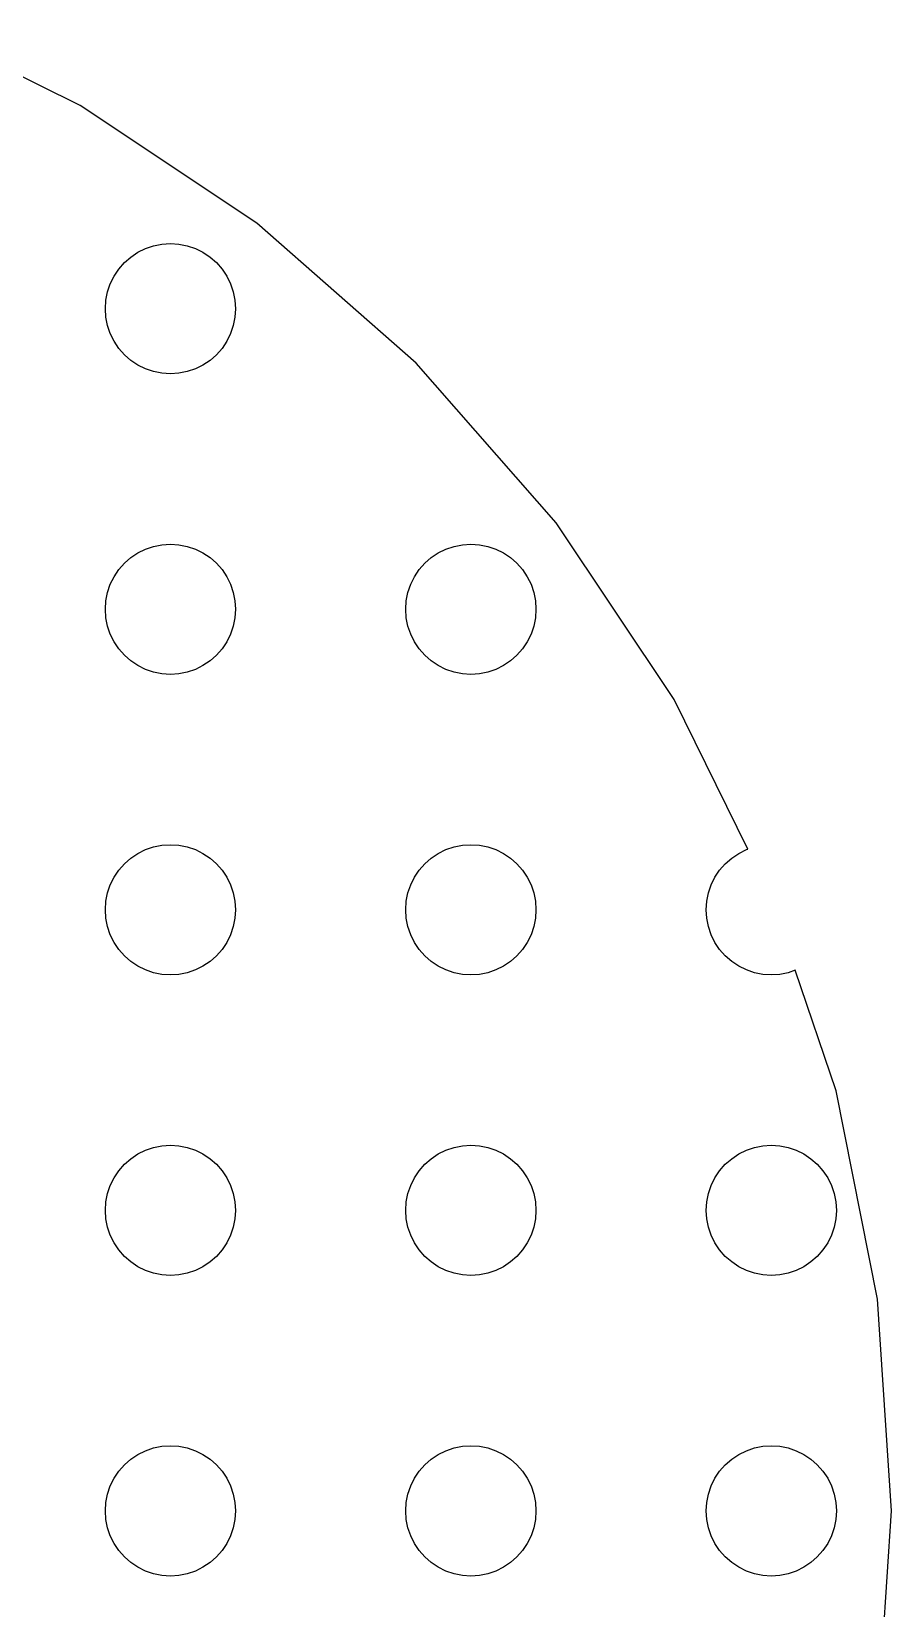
# Model space of a CAD drawing. Header units: metres. Extents: x -81 to 81, y -81 to 81.
# Drawn here: x 38.1 to 81, y -4.9 to 73.8 of the extents above; entities that cross this region are included whole.
import ezdxf

# ---------------------------------------------------------------- set-up
doc = ezdxf.new("R2010")
doc.units = ezdxf.units.M

msp = doc.modelspace()

# ---------------------------------------------------------------- linework, layer by layer
for p, q in [((40.5, 70.1481), (33.0285, 73.8326)), ((49.3097, 64.2616), (40.5, 70.1481)), ((57.2757, 57.2757), (49.3097, 64.2616)), ((43.375, 62.8146), (43.7563, 63.0026)), ((43.7563, 63.0026), (44.1588, 63.1393)), ((44.1588, 63.1393), (44.5758, 63.2222)), ((44.5758, 63.2222), (45, 63.25)), ((45, 63.25), (45.4242, 63.2222)), ((45.4242, 63.2222), (45.8412, 63.1393)), ((45.8412, 63.1393), (46.2437, 63.0026)), ((46.2437, 63.0026), (46.625, 62.8146)), ((42.4216, 61.9785), (42.7019, 62.2981)), ((42.7019, 62.2981), (43.0215, 62.5784)), ((43.0215, 62.5784), (43.375, 62.8146)), ((46.625, 62.8146), (46.9785, 62.5784)), ((46.9785, 62.5784), (47.2981, 62.2981)), ((47.2981, 62.2981), (47.5784, 61.9785)), ((41.9974, 61.2437), (42.1854, 61.625)), ((42.1854, 61.625), (42.4216, 61.9785)), ((47.5784, 61.9785), (47.8146, 61.625)), ((47.8146, 61.625), (48.0026, 61.2437)), ((41.7778, 60.4242), (41.8607, 60.8412)), ((41.8607, 60.8412), (41.9974, 61.2437)), ((48.0026, 61.2437), (48.1393, 60.8412)), ((48.1393, 60.8412), (48.2222, 60.4242)), ((41.75, 60), (41.7778, 60.4242)), ((41.7778, 59.5758), (41.75, 60)), ((48.2222, 60.4242), (48.25, 60)), ((48.25, 60), (48.2222, 59.5758)), ((41.8607, 59.1588), (41.7778, 59.5758)), ((41.9974, 58.7563), (41.8607, 59.1588)), ((48.1393, 59.1588), (48.0026, 58.7563)), ((48.2222, 59.5758), (48.1393, 59.1588)), ((42.1854, 58.375), (41.9974, 58.7563)), ((42.4216, 58.0215), (42.1854, 58.375)), ((47.8146, 58.375), (47.5784, 58.0215)), ((48.0026, 58.7563), (47.8146, 58.375)), ((42.7019, 57.7019), (42.4216, 58.0215)), ((43.0215, 57.4216), (42.7019, 57.7019)), ((47.2981, 57.7019), (46.9785, 57.4216)), ((47.5784, 58.0215), (47.2981, 57.7019)), ((43.375, 57.1854), (43.0215, 57.4216)), ((43.7563, 56.9974), (43.375, 57.1854)), ((44.1588, 56.8607), (43.7563, 56.9974)), ((44.5758, 56.7778), (44.1588, 56.8607)), ((45, 56.75), (44.5758, 56.7778)), ((45.4242, 56.7778), (45, 56.75)), ((45.8412, 56.8607), (45.4242, 56.7778)), ((46.2437, 56.9974), (45.8412, 56.8607)), ((46.625, 57.1854), (46.2437, 56.9974)), ((46.9785, 57.4216), (46.625, 57.1854)), ((64.2616, 49.3097), (57.2757, 57.2757)), ((70.1481, 40.5), (64.2616, 49.3097)), ((43.7563, 48.0026), (44.1588, 48.1393)), ((44.1588, 48.1393), (44.5758, 48.2222)), ((44.5758, 48.2222), (45, 48.25)), ((45, 48.25), (45.4242, 48.2222)), ((45.4242, 48.2222), (45.8412, 48.1393)), ((45.8412, 48.1393), (46.2437, 48.0026)), ((58.7563, 48.0026), (59.1588, 48.1393)), ((59.1588, 48.1393), (59.5758, 48.2222)), ((59.5758, 48.2222), (60, 48.25)), ((60, 48.25), (60.4242, 48.2222)), ((60.4242, 48.2222), (60.8412, 48.1393)), ((60.8412, 48.1393), (61.2437, 48.0026)), ((42.4216, 46.9785), (42.7019, 47.2981)), ((42.7019, 47.2981), (43.0215, 47.5784)), ((43.0215, 47.5784), (43.375, 47.8146)), ((43.375, 47.8146), (43.7563, 48.0026)), ((46.2437, 48.0026), (46.625, 47.8146)), ((46.625, 47.8146), (46.9785, 47.5784)), ((46.9785, 47.5784), (47.2981, 47.2981)), ((47.2981, 47.2981), (47.5784, 46.9785)), ((57.4216, 46.9785), (57.7019, 47.2981)), ((57.7019, 47.2981), (58.0215, 47.5784)), ((58.0215, 47.5784), (58.375, 47.8146)), ((58.375, 47.8146), (58.7563, 48.0026)), ((61.2437, 48.0026), (61.625, 47.8146)), ((61.625, 47.8146), (61.9785, 47.5784)), ((61.9785, 47.5784), (62.2981, 47.2981)), ((62.2981, 47.2981), (62.5784, 46.9785)), ((41.9974, 46.2437), (42.1854, 46.625)), ((42.1854, 46.625), (42.4216, 46.9785)), ((47.5784, 46.9785), (47.8146, 46.625)), ((47.8146, 46.625), (48.0026, 46.2437)), ((56.9974, 46.2437), (57.1854, 46.625)), ((57.1854, 46.625), (57.4216, 46.9785)), ((62.5784, 46.9785), (62.8146, 46.625)), ((62.8146, 46.625), (63.0026, 46.2437)), ((41.7778, 45.4242), (41.8607, 45.8412)), ((41.8607, 45.8412), (41.9974, 46.2437)), ((48.0026, 46.2437), (48.1393, 45.8412)), ((48.1393, 45.8412), (48.2222, 45.4242)), ((56.7778, 45.4242), (56.8607, 45.8412)), ((56.8607, 45.8412), (56.9974, 46.2437)), ((63.0026, 46.2437), (63.1393, 45.8412)), ((63.1393, 45.8412), (63.2222, 45.4242)), ((41.75, 45), (41.7778, 45.4242)), ((41.7778, 44.5758), (41.75, 45)), ((48.2222, 45.4242), (48.25, 45)), ((48.25, 45), (48.2222, 44.5758)), ((56.75, 45), (56.7778, 45.4242)), ((56.7778, 44.5758), (56.75, 45)), ((63.2222, 45.4242), (63.25, 45)), ((63.25, 45), (63.2222, 44.5758)), ((41.8607, 44.1588), (41.7778, 44.5758)), ((41.9974, 43.7563), (41.8607, 44.1588)), ((48.1393, 44.1588), (48.0026, 43.7563)), ((48.2222, 44.5758), (48.1393, 44.1588)), ((56.8607, 44.1588), (56.7778, 44.5758)), ((56.9974, 43.7563), (56.8607, 44.1588)), ((63.1393, 44.1588), (63.0026, 43.7563)), ((63.2222, 44.5758), (63.1393, 44.1588)), ((42.1854, 43.375), (41.9974, 43.7563)), ((42.4216, 43.0215), (42.1854, 43.375)), ((47.8146, 43.375), (47.5784, 43.0215)), ((48.0026, 43.7563), (47.8146, 43.375)), ((57.1854, 43.375), (56.9974, 43.7563)), ((57.4216, 43.0215), (57.1854, 43.375)), ((62.8146, 43.375), (62.5784, 43.0215)), ((63.0026, 43.7563), (62.8146, 43.375)), ((42.7019, 42.7019), (42.4216, 43.0215)), ((43.0215, 42.4216), (42.7019, 42.7019)), ((47.2981, 42.7019), (46.9785, 42.4216)), ((47.5784, 43.0215), (47.2981, 42.7019)), ((57.7019, 42.7019), (57.4216, 43.0215)), ((58.0215, 42.4216), (57.7019, 42.7019)), ((62.2981, 42.7019), (61.9785, 42.4216)), ((62.5784, 43.0215), (62.2981, 42.7019)), ((43.375, 42.1854), (43.0215, 42.4216)), ((43.7563, 41.9974), (43.375, 42.1854)), ((44.1588, 41.8607), (43.7563, 41.9974)), ((44.5758, 41.7778), (44.1588, 41.8607)), ((45, 41.75), (44.5758, 41.7778)), ((45.4242, 41.7778), (45, 41.75)), ((45.8412, 41.8607), (45.4242, 41.7778)), ((46.2437, 41.9974), (45.8412, 41.8607)), ((46.625, 42.1854), (46.2437, 41.9974)), ((46.9785, 42.4216), (46.625, 42.1854)), ((58.375, 42.1854), (58.0215, 42.4216)), ((58.7563, 41.9974), (58.375, 42.1854)), ((59.1588, 41.8607), (58.7563, 41.9974)), ((59.5758, 41.7778), (59.1588, 41.8607)), ((60, 41.75), (59.5758, 41.7778)), ((60.4242, 41.7778), (60, 41.75)), ((60.8412, 41.8607), (60.4242, 41.7778)), ((61.2437, 41.9974), (60.8412, 41.8607)), ((61.625, 42.1854), (61.2437, 41.9974)), ((61.9785, 42.4216), (61.625, 42.1854)), ((73.8326, 33.0285), (70.1481, 40.5)), ((43.7563, 33.0026), (44.1588, 33.1393)), ((44.1588, 33.1393), (44.5758, 33.2222)), ((44.5758, 33.2222), (45, 33.25)), ((45, 33.25), (45.4242, 33.2222)), ((45.4242, 33.2222), (45.8412, 33.1393)), ((45.8412, 33.1393), (46.2437, 33.0026)), ((58.7563, 33.0026), (59.1588, 33.1393)), ((59.1588, 33.1393), (59.5758, 33.2222)), ((59.5758, 33.2222), (60, 33.25)), ((60, 33.25), (60.4242, 33.2222)), ((60.4242, 33.2222), (60.8412, 33.1393)), ((60.8412, 33.1393), (61.2437, 33.0026)), ((42.4216, 31.9785), (42.7019, 32.2981)), ((42.7019, 32.2981), (43.0215, 32.5784)), ((43.0215, 32.5784), (43.375, 32.8146)), ((43.375, 32.8146), (43.7563, 33.0026)), ((46.2437, 33.0026), (46.625, 32.8146)), ((46.625, 32.8146), (46.9785, 32.5784)), ((46.9785, 32.5784), (47.2981, 32.2981)), ((47.2981, 32.2981), (47.5784, 31.9785)), ((57.4216, 31.9785), (57.7019, 32.2981)), ((57.7019, 32.2981), (58.0215, 32.5784)), ((58.0215, 32.5784), (58.375, 32.8146)), ((58.375, 32.8146), (58.7563, 33.0026)), ((61.2437, 33.0026), (61.625, 32.8146)), ((61.625, 32.8146), (61.9785, 32.5784)), ((61.9785, 32.5784), (62.2981, 32.2981)), ((62.2981, 32.2981), (62.5784, 31.9785)), ((72.4216, 31.9785), (72.7019, 32.2981)), ((72.7019, 32.2981), (73.0215, 32.5784)), ((73.0215, 32.5784), (73.375, 32.8146)), ((73.375, 32.8146), (73.7563, 33.0026)), ((73.7563, 33.0026), (73.8326, 33.0285)), ((41.9974, 31.2437), (42.1854, 31.625)), ((42.1854, 31.625), (42.4216, 31.9785)), ((47.5784, 31.9785), (47.8146, 31.625)), ((47.8146, 31.625), (48.0026, 31.2437)), ((56.9974, 31.2437), (57.1854, 31.625)), ((57.1854, 31.625), (57.4216, 31.9785)), ((62.5784, 31.9785), (62.8146, 31.625)), ((62.8146, 31.625), (63.0026, 31.2437)), ((71.9974, 31.2437), (72.1854, 31.625)), ((72.1854, 31.625), (72.4216, 31.9785)), ((41.7778, 30.4242), (41.8607, 30.8412)), ((41.8607, 30.8412), (41.9974, 31.2437)), ((48.0026, 31.2437), (48.1393, 30.8412)), ((48.1393, 30.8412), (48.2222, 30.4242)), ((56.7778, 30.4242), (56.8607, 30.8412)), ((56.8607, 30.8412), (56.9974, 31.2437)), ((63.0026, 31.2437), (63.1393, 30.8412)), ((63.1393, 30.8412), (63.2222, 30.4242)), ((71.7778, 30.4242), (71.8607, 30.8412)), ((71.8607, 30.8412), (71.9974, 31.2437)), ((41.75, 30), (41.7778, 30.4242)), ((41.7778, 29.5758), (41.75, 30)), ((48.2222, 30.4242), (48.25, 30)), ((48.25, 30), (48.2222, 29.5758)), ((56.75, 30), (56.7778, 30.4242)), ((56.7778, 29.5758), (56.75, 30)), ((63.2222, 30.4242), (63.25, 30)), ((63.25, 30), (63.2222, 29.5758)), ((71.75, 30), (71.7778, 30.4242)), ((71.7778, 29.5758), (71.75, 30)), ((41.8607, 29.1588), (41.7778, 29.5758)), ((41.9974, 28.7563), (41.8607, 29.1588)), ((48.1393, 29.1588), (48.0026, 28.7563)), ((48.2222, 29.5758), (48.1393, 29.1588)), ((56.8607, 29.1588), (56.7778, 29.5758)), ((56.9974, 28.7563), (56.8607, 29.1588)), ((63.1393, 29.1588), (63.0026, 28.7563)), ((63.2222, 29.5758), (63.1393, 29.1588)), ((71.8607, 29.1588), (71.7778, 29.5758)), ((71.9974, 28.7563), (71.8607, 29.1588)), ((42.1854, 28.375), (41.9974, 28.7563)), ((42.4216, 28.0215), (42.1854, 28.375)), ((47.8146, 28.375), (47.5784, 28.0215)), ((48.0026, 28.7563), (47.8146, 28.375)), ((57.1854, 28.375), (56.9974, 28.7563)), ((57.4216, 28.0215), (57.1854, 28.375)), ((62.8146, 28.375), (62.5784, 28.0215)), ((63.0026, 28.7563), (62.8146, 28.375)), ((72.1854, 28.375), (71.9974, 28.7563)), ((72.4216, 28.0215), (72.1854, 28.375)), ((42.7019, 27.7019), (42.4216, 28.0215)), ((43.0215, 27.4216), (42.7019, 27.7019)), ((47.2981, 27.7019), (46.9785, 27.4216)), ((47.5784, 28.0215), (47.2981, 27.7019)), ((57.7019, 27.7019), (57.4216, 28.0215)), ((58.0215, 27.4216), (57.7019, 27.7019)), ((62.2981, 27.7019), (61.9785, 27.4216)), ((62.5784, 28.0215), (62.2981, 27.7019)), ((72.7019, 27.7019), (72.4216, 28.0215)), ((73.0215, 27.4216), (72.7019, 27.7019)), ((43.375, 27.1854), (43.0215, 27.4216)), ((43.7563, 26.9974), (43.375, 27.1854)), ((44.1588, 26.8607), (43.7563, 26.9974)), ((44.5758, 26.7778), (44.1588, 26.8607)), ((45, 26.75), (44.5758, 26.7778)), ((45.4242, 26.7778), (45, 26.75)), ((45.8412, 26.8607), (45.4242, 26.7778)), ((46.2437, 26.9974), (45.8412, 26.8607)), ((46.625, 27.1854), (46.2437, 26.9974)), ((46.9785, 27.4216), (46.625, 27.1854)), ((58.375, 27.1854), (58.0215, 27.4216)), ((58.7563, 26.9974), (58.375, 27.1854)), ((59.1588, 26.8607), (58.7563, 26.9974)), ((59.5758, 26.7778), (59.1588, 26.8607)), ((60, 26.75), (59.5758, 26.7778)), ((60.4242, 26.7778), (60, 26.75)), ((60.8412, 26.8607), (60.4242, 26.7778)), ((61.2437, 26.9974), (60.8412, 26.8607)), ((61.625, 27.1854), (61.2437, 26.9974)), ((61.9785, 27.4216), (61.625, 27.1854)), ((73.375, 27.1854), (73.0215, 27.4216)), ((73.7563, 26.9974), (73.375, 27.1854)), ((74.1588, 26.8607), (73.7563, 26.9974)), ((74.5758, 26.7778), (74.1588, 26.8607)), ((75, 26.75), (74.5758, 26.7778)), ((75.4242, 26.7778), (75, 26.75)), ((75.8412, 26.8607), (75.4242, 26.7778)), ((76.1974, 26.9817), (75.8412, 26.8607)), ((78.24, 20.9643), (76.1974, 26.9817)), ((80.307, 10.5726), (78.24, 20.9643)), ((43.7563, 18.0026), (44.1588, 18.1393)), ((44.1588, 18.1393), (44.5758, 18.2222)), ((44.5758, 18.2222), (45, 18.25)), ((45, 18.25), (45.4242, 18.2222)), ((45.4242, 18.2222), (45.8412, 18.1393)), ((45.8412, 18.1393), (46.2437, 18.0026)), ((58.7563, 18.0026), (59.1588, 18.1393)), ((59.1588, 18.1393), (59.5758, 18.2222)), ((59.5758, 18.2222), (60, 18.25)), ((60, 18.25), (60.4242, 18.2222)), ((60.4242, 18.2222), (60.8412, 18.1393)), ((60.8412, 18.1393), (61.2437, 18.0026)), ((73.7563, 18.0026), (74.1588, 18.1393)), ((74.1588, 18.1393), (74.5758, 18.2222)), ((74.5758, 18.2222), (75, 18.25)), ((75, 18.25), (75.4242, 18.2222)), ((75.4242, 18.2222), (75.8412, 18.1393)), ((75.8412, 18.1393), (76.2437, 18.0026)), ((42.7019, 17.2981), (43.0215, 17.5784)), ((43.0215, 17.5784), (43.375, 17.8146)), ((43.375, 17.8146), (43.7563, 18.0026)), ((46.2437, 18.0026), (46.625, 17.8146)), ((46.625, 17.8146), (46.9785, 17.5784)), ((46.9785, 17.5784), (47.2981, 17.2981)), ((57.7019, 17.2981), (58.0215, 17.5784)), ((58.0215, 17.5784), (58.375, 17.8146)), ((58.375, 17.8146), (58.7563, 18.0026)), ((61.2437, 18.0026), (61.625, 17.8146)), ((61.625, 17.8146), (61.9785, 17.5784)), ((61.9785, 17.5784), (62.2981, 17.2981)), ((72.7019, 17.2981), (73.0215, 17.5784)), ((73.0215, 17.5784), (73.375, 17.8146)), ((73.375, 17.8146), (73.7563, 18.0026)), ((76.2437, 18.0026), (76.625, 17.8146)), ((76.625, 17.8146), (76.9785, 17.5784)), ((76.9785, 17.5784), (77.2981, 17.2981)), ((41.9974, 16.2437), (42.1854, 16.625)), ((42.1854, 16.625), (42.4216, 16.9785)), ((42.4216, 16.9785), (42.7019, 17.2981)), ((47.2981, 17.2981), (47.5784, 16.9785)), ((47.5784, 16.9785), (47.8146, 16.625)), ((47.8146, 16.625), (48.0026, 16.2437)), ((56.9974, 16.2437), (57.1854, 16.625)), ((57.1854, 16.625), (57.4216, 16.9785)), ((57.4216, 16.9785), (57.7019, 17.2981)), ((62.2981, 17.2981), (62.5784, 16.9785)), ((62.5784, 16.9785), (62.8146, 16.625)), ((62.8146, 16.625), (63.0026, 16.2437)), ((71.9974, 16.2437), (72.1854, 16.625)), ((72.1854, 16.625), (72.4216, 16.9785)), ((72.4216, 16.9785), (72.7019, 17.2981)), ((77.2981, 17.2981), (77.5784, 16.9785)), ((77.5784, 16.9785), (77.8146, 16.625)), ((77.8146, 16.625), (78.0026, 16.2437)), ((41.7778, 15.4242), (41.8607, 15.8412)), ((41.8607, 15.8412), (41.9974, 16.2437)), ((48.0026, 16.2437), (48.1393, 15.8412)), ((48.1393, 15.8412), (48.2222, 15.4242)), ((56.7778, 15.4242), (56.8607, 15.8412)), ((56.8607, 15.8412), (56.9974, 16.2437)), ((63.0026, 16.2437), (63.1393, 15.8412)), ((63.1393, 15.8412), (63.2222, 15.4242)), ((71.7778, 15.4242), (71.8607, 15.8412)), ((71.8607, 15.8412), (71.9974, 16.2437)), ((78.0026, 16.2437), (78.1393, 15.8412)), ((78.1393, 15.8412), (78.2222, 15.4242)), ((41.75, 15), (41.7778, 15.4242)), ((41.7778, 14.5758), (41.75, 15)), ((48.2222, 15.4242), (48.25, 15)), ((48.25, 15), (48.2222, 14.5758)), ((56.75, 15), (56.7778, 15.4242)), ((56.7778, 14.5758), (56.75, 15)), ((63.2222, 15.4242), (63.25, 15)), ((63.25, 15), (63.2222, 14.5758)), ((71.75, 15), (71.7778, 15.4242)), ((71.7778, 14.5758), (71.75, 15)), ((78.2222, 15.4242), (78.25, 15)), ((78.25, 15), (78.2222, 14.5758)), ((41.8607, 14.1588), (41.7778, 14.5758)), ((48.2222, 14.5758), (48.1393, 14.1588)), ((56.8607, 14.1588), (56.7778, 14.5758)), ((63.2222, 14.5758), (63.1393, 14.1588)), ((71.8607, 14.1588), (71.7778, 14.5758)), ((78.2222, 14.5758), (78.1393, 14.1588)), ((41.9974, 13.7563), (41.8607, 14.1588)), ((42.1854, 13.375), (41.9974, 13.7563)), ((48.0026, 13.7563), (47.8146, 13.375)), ((48.1393, 14.1588), (48.0026, 13.7563)), ((56.9974, 13.7563), (56.8607, 14.1588)), ((57.1854, 13.375), (56.9974, 13.7563)), ((63.0026, 13.7563), (62.8146, 13.375)), ((63.1393, 14.1588), (63.0026, 13.7563)), ((71.9974, 13.7563), (71.8607, 14.1588)), ((72.1854, 13.375), (71.9974, 13.7563)), ((78.0026, 13.7563), (77.8146, 13.375)), ((78.1393, 14.1588), (78.0026, 13.7563)), ((42.4216, 13.0215), (42.1854, 13.375)), ((42.7019, 12.7019), (42.4216, 13.0215)), ((43.0215, 12.4216), (42.7019, 12.7019)), ((47.2981, 12.7019), (46.9785, 12.4216)), ((47.5784, 13.0215), (47.2981, 12.7019)), ((47.8146, 13.375), (47.5784, 13.0215)), ((57.4216, 13.0215), (57.1854, 13.375)), ((57.7019, 12.7019), (57.4216, 13.0215)), ((58.0215, 12.4216), (57.7019, 12.7019)), ((62.2981, 12.7019), (61.9785, 12.4216)), ((62.5784, 13.0215), (62.2981, 12.7019)), ((62.8146, 13.375), (62.5784, 13.0215)), ((72.4216, 13.0215), (72.1854, 13.375)), ((72.7019, 12.7019), (72.4216, 13.0215)), ((73.0215, 12.4216), (72.7019, 12.7019)), ((77.2981, 12.7019), (76.9785, 12.4216)), ((77.5784, 13.0215), (77.2981, 12.7019)), ((77.8146, 13.375), (77.5784, 13.0215)), ((43.375, 12.1854), (43.0215, 12.4216)), ((43.7563, 11.9974), (43.375, 12.1854)), ((44.1588, 11.8607), (43.7563, 11.9974)), ((44.5758, 11.7778), (44.1588, 11.8607)), ((45.8412, 11.8607), (45.4242, 11.7778)), ((46.2437, 11.9974), (45.8412, 11.8607)), ((46.625, 12.1854), (46.2437, 11.9974)), ((46.9785, 12.4216), (46.625, 12.1854)), ((58.375, 12.1854), (58.0215, 12.4216)), ((58.7563, 11.9974), (58.375, 12.1854)), ((59.1588, 11.8607), (58.7563, 11.9974)), ((59.5758, 11.7778), (59.1588, 11.8607)), ((60.8412, 11.8607), (60.4242, 11.7778)), ((61.2437, 11.9974), (60.8412, 11.8607)), ((61.625, 12.1854), (61.2437, 11.9974)), ((61.9785, 12.4216), (61.625, 12.1854)), ((73.375, 12.1854), (73.0215, 12.4216)), ((73.7563, 11.9974), (73.375, 12.1854)), ((74.1588, 11.8607), (73.7563, 11.9974)), ((74.5758, 11.7778), (74.1588, 11.8607)), ((75.8412, 11.8607), (75.4242, 11.7778)), ((76.2437, 11.9974), (75.8412, 11.8607)), ((76.625, 12.1854), (76.2437, 11.9974)), ((76.9785, 12.4216), (76.625, 12.1854)), ((45, 11.75), (44.5758, 11.7778)), ((45.4242, 11.7778), (45, 11.75)), ((60, 11.75), (59.5758, 11.7778)), ((60.4242, 11.7778), (60, 11.75)), ((75, 11.75), (74.5758, 11.7778)), ((75.4242, 11.7778), (75, 11.75)), ((81, 0), (80.307, 10.5726)), ((44.1588, 3.13925), (44.5758, 3.22218)), ((44.5758, 3.22218), (45, 3.25)), ((45, 3.25), (45.4242, 3.22218)), ((45.4242, 3.22218), (45.8412, 3.13925)), ((59.1588, 3.13925), (59.5758, 3.22218)), ((59.5758, 3.22218), (60, 3.25)), ((60, 3.25), (60.4242, 3.22218)), ((60.4242, 3.22218), (60.8412, 3.13925)), ((74.1588, 3.13925), (74.5758, 3.22218)), ((74.5758, 3.22218), (75, 3.25)), ((75, 3.25), (75.4242, 3.22218)), ((75.4242, 3.22218), (75.8412, 3.13925)), ((42.7019, 2.2981), (43.0215, 2.57838)), ((43.0215, 2.57838), (43.375, 2.81458)), ((43.375, 2.81458), (43.7563, 3.00259)), ((43.7563, 3.00259), (44.1588, 3.13925)), ((45.8412, 3.13925), (46.2437, 3.00259)), ((46.2437, 3.00259), (46.625, 2.81458)), ((46.625, 2.81458), (46.9785, 2.57838)), ((46.9785, 2.57838), (47.2981, 2.2981)), ((57.7019, 2.2981), (58.0215, 2.57838)), ((58.0215, 2.57838), (58.375, 2.81458)), ((58.375, 2.81458), (58.7563, 3.00259)), ((58.7563, 3.00259), (59.1588, 3.13925)), ((60.8412, 3.13925), (61.2437, 3.00259)), ((61.2437, 3.00259), (61.625, 2.81458)), ((61.625, 2.81458), (61.9785, 2.57838)), ((61.9785, 2.57838), (62.2981, 2.2981)), ((72.7019, 2.2981), (73.0215, 2.57838)), ((73.0215, 2.57838), (73.375, 2.81458)), ((73.375, 2.81458), (73.7563, 3.00259)), ((73.7563, 3.00259), (74.1588, 3.13925)), ((75.8412, 3.13925), (76.2437, 3.00259)), ((76.2437, 3.00259), (76.625, 2.81458)), ((76.625, 2.81458), (76.9785, 2.57838)), ((76.9785, 2.57838), (77.2981, 2.2981)), ((41.9974, 1.24371), (42.1854, 1.625)), ((42.1854, 1.625), (42.4216, 1.97847)), ((42.4216, 1.97847), (42.7019, 2.2981)), ((47.2981, 2.2981), (47.5784, 1.97847)), ((47.5784, 1.97847), (47.8146, 1.625)), ((47.8146, 1.625), (48.0026, 1.24371)), ((56.9974, 1.24371), (57.1854, 1.625)), ((57.1854, 1.625), (57.4216, 1.97847)), ((57.4216, 1.97847), (57.7019, 2.2981)), ((62.2981, 2.2981), (62.5784, 1.97847)), ((62.5784, 1.97847), (62.8146, 1.625)), ((62.8146, 1.625), (63.0026, 1.24371)), ((71.9974, 1.24371), (72.1854, 1.625)), ((72.1854, 1.625), (72.4216, 1.97847)), ((72.4216, 1.97847), (72.7019, 2.2981)), ((77.2981, 2.2981), (77.5784, 1.97847)), ((77.5784, 1.97847), (77.8146, 1.625)), ((77.8146, 1.625), (78.0026, 1.24371)), ((41.7778, 0.42421), (41.8607, 0.84116)), ((41.8607, 0.84116), (41.9974, 1.24371)), ((48.0026, 1.24371), (48.1393, 0.84116)), ((48.1393, 0.84116), (48.2222, 0.42421)), ((56.7778, 0.42421), (56.8607, 0.84116)), ((56.8607, 0.84116), (56.9974, 1.24371)), ((63.0026, 1.24371), (63.1393, 0.84116)), ((63.1393, 0.84116), (63.2222, 0.42421)), ((71.7778, 0.42421), (71.8607, 0.84116)), ((71.8607, 0.84116), (71.9974, 1.24371)), ((78.0026, 1.24371), (78.1393, 0.84116)), ((78.1393, 0.84116), (78.2222, 0.42421)), ((41.75, 0), (41.7778, 0.42421)), ((41.7778, -0.42421), (41.75, 0)), ((48.2222, 0.42421), (48.25, 0)), ((48.25, 0), (48.2222, -0.42421)), ((56.75, 0), (56.7778, 0.42421)), ((56.7778, -0.42421), (56.75, 0)), ((63.2222, 0.42421), (63.25, 0)), ((63.25, 0), (63.2222, -0.42421)), ((71.75, 0), (71.7778, 0.42421)), ((71.7778, -0.42421), (71.75, 0)), ((78.2222, 0.42421), (78.25, 0)), ((78.25, 0), (78.2222, -0.42421)), ((80.307, -10.5726), (81, 0)), ((41.8607, -0.84116), (41.7778, -0.42421)), ((48.2222, -0.42421), (48.1393, -0.84116)), ((56.8607, -0.84116), (56.7778, -0.42421)), ((63.2222, -0.42421), (63.1393, -0.84116)), ((71.8607, -0.84116), (71.7778, -0.42421)), ((78.2222, -0.42421), (78.1393, -0.84116)), ((41.9974, -1.24371), (41.8607, -0.84116)), ((42.1854, -1.625), (41.9974, -1.24371)), ((48.0026, -1.24371), (47.8146, -1.625)), ((48.1393, -0.84116), (48.0026, -1.24371)), ((56.9974, -1.24371), (56.8607, -0.84116)), ((57.1854, -1.625), (56.9974, -1.24371)), ((63.0026, -1.24371), (62.8146, -1.625)), ((63.1393, -0.84116), (63.0026, -1.24371)), ((71.9974, -1.24371), (71.8607, -0.84116)), ((72.1854, -1.625), (71.9974, -1.24371)), ((78.0026, -1.24371), (77.8146, -1.625)), ((78.1393, -0.84116), (78.0026, -1.24371)), ((42.4216, -1.97847), (42.1854, -1.625)), ((42.7019, -2.2981), (42.4216, -1.97847)), ((43.0215, -2.57838), (42.7019, -2.2981)), ((47.2981, -2.2981), (46.9785, -2.57838)), ((47.5784, -1.97847), (47.2981, -2.2981)), ((47.8146, -1.625), (47.5784, -1.97847)), ((57.4216, -1.97847), (57.1854, -1.625)), ((57.7019, -2.2981), (57.4216, -1.97847)), ((58.0215, -2.57838), (57.7019, -2.2981)), ((62.2981, -2.2981), (61.9785, -2.57838)), ((62.5784, -1.97847), (62.2981, -2.2981)), ((62.8146, -1.625), (62.5784, -1.97847)), ((72.4216, -1.97847), (72.1854, -1.625)), ((72.7019, -2.2981), (72.4216, -1.97847)), ((73.0215, -2.57838), (72.7019, -2.2981)), ((77.2981, -2.2981), (76.9785, -2.57838)), ((77.5784, -1.97847), (77.2981, -2.2981)), ((77.8146, -1.625), (77.5784, -1.97847)), ((43.375, -2.81458), (43.0215, -2.57838)), ((43.7563, -3.00259), (43.375, -2.81458)), ((44.1588, -3.13925), (43.7563, -3.00259)), ((44.5758, -3.22218), (44.1588, -3.13925)), ((45.8412, -3.13925), (45.4242, -3.22218)), ((46.2437, -3.00259), (45.8412, -3.13925)), ((46.625, -2.81458), (46.2437, -3.00259)), ((46.9785, -2.57838), (46.625, -2.81458)), ((58.375, -2.81458), (58.0215, -2.57838)), ((58.7563, -3.00259), (58.375, -2.81458)), ((59.1588, -3.13925), (58.7563, -3.00259)), ((59.5758, -3.22218), (59.1588, -3.13925)), ((60.8412, -3.13925), (60.4242, -3.22218)), ((61.2437, -3.00259), (60.8412, -3.13925)), ((61.625, -2.81458), (61.2437, -3.00259)), ((61.9785, -2.57838), (61.625, -2.81458)), ((73.375, -2.81458), (73.0215, -2.57838)), ((73.7563, -3.00259), (73.375, -2.81458)), ((74.1588, -3.13925), (73.7563, -3.00259)), ((74.5758, -3.22218), (74.1588, -3.13925)), ((75.8412, -3.13925), (75.4242, -3.22218)), ((76.2437, -3.00259), (75.8412, -3.13925)), ((76.625, -2.81458), (76.2437, -3.00259)), ((76.9785, -2.57838), (76.625, -2.81458)), ((45, -3.25), (44.5758, -3.22218)), ((45.4242, -3.22218), (45, -3.25)), ((60, -3.25), (59.5758, -3.22218)), ((60.4242, -3.22218), (60, -3.25)), ((75, -3.25), (74.5758, -3.22218)), ((75.4242, -3.22218), (75, -3.25))]:
    msp.add_line(p, q)

doc.saveas('drawing.dxf')
